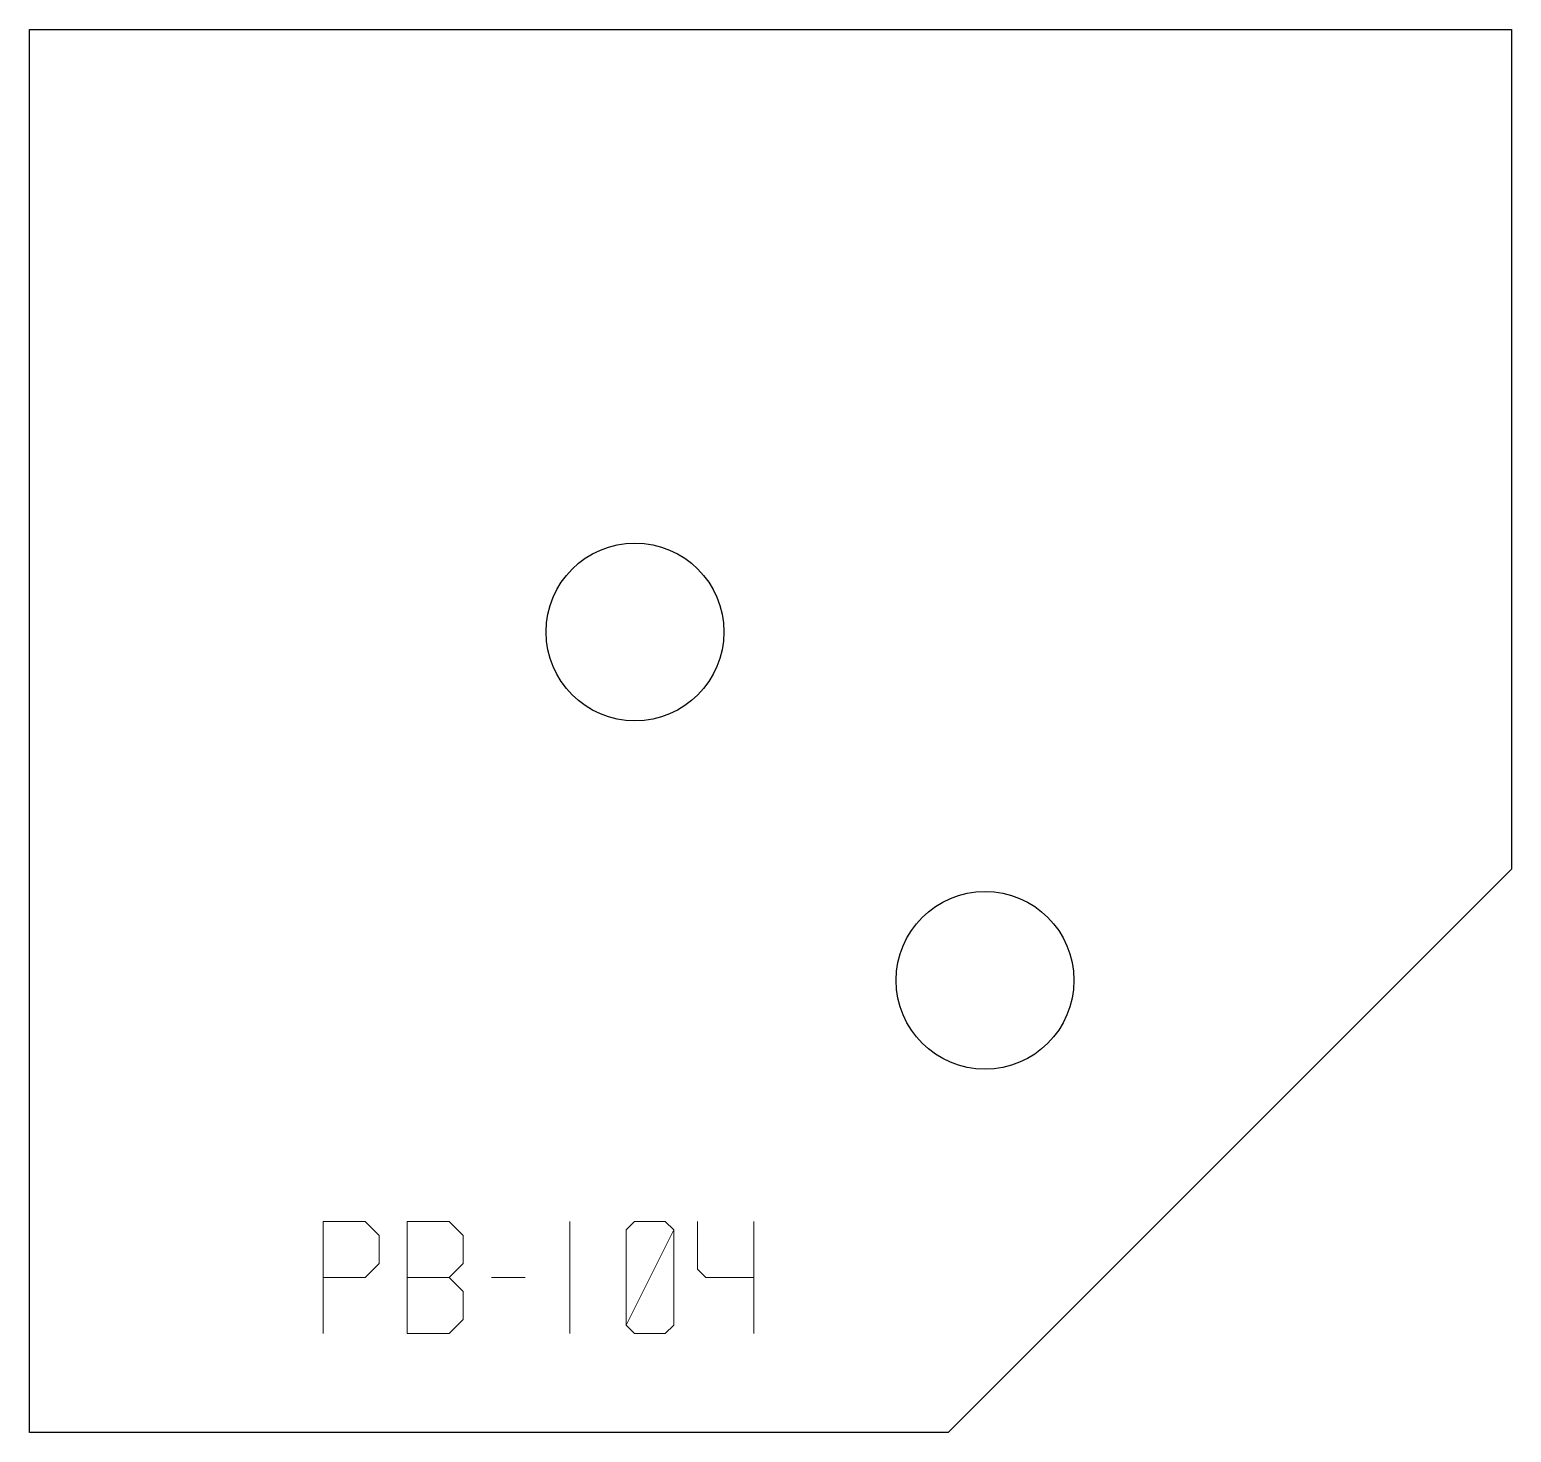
# Model space of a CAD drawing. Header units: metres. Extents: x 0 to 150, y 0 to 142.
import ezdxf

# ---------------------------------------------------------------- set-up
doc = ezdxf.new("R2010")
doc.units = ezdxf.units.M
doc.layers.get('0').update_dxf_attribs({"true_color": 0xffffff})
doc.layers.add('MARK', color=7, linetype='ByLayer', lineweight=5)

msp = doc.modelspace()

# ---------------------------------------------------------------- linework, layer by layer
at = {"color": 1, "true_color": 0xff0000}
for p, q in [((0, 0), (0, 142)), ((0, 142), (150, 142)), ((150, 142), (150, 57)), ((150, 57), (93, 0)), ((93, 0), (0, 0))]:
    msp.add_line(p, q, dxfattribs=at)
for centre in [(61.28, 81.03), (96.72, 45.76)]:
    msp.add_circle(centre, 9, dxfattribs=at)
at = {"layer": 'MARK'}
for p, q in [((29.703, 10), (29.703, 21.36)), ((29.703, 21.36), (33.963, 21.36)), ((33.963, 21.36), (35.383, 19.94)), ((38.223, 10), (38.223, 21.36)), ((38.223, 21.36), (42.483, 21.36)), ((42.483, 21.36), (43.903, 19.94)), ((54.695, 10), (54.695, 21.36)), ((60.375, 20.508), (61.227, 21.36)), ((61.227, 21.36), (64.351, 21.36)), ((64.351, 21.36), (65.203, 20.508)), ((67.617, 21.36), (67.617, 16.532)), ((73.297, 21.36), (73.297, 10)), ((35.383, 19.94), (35.383, 17.1)), ((43.903, 19.94), (43.903, 17.1)), ((60.375, 10.852), (60.375, 20.508)), ((60.375, 10.852), (65.203, 20.508)), ((65.203, 20.508), (65.203, 10.852)), ((35.383, 17.1), (33.963, 15.68)), ((43.903, 17.1), (42.483, 15.68)), ((67.617, 16.532), (68.469, 15.68)), ((33.963, 15.68), (29.703, 15.68)), ((38.223, 15.68), (42.483, 15.68)), ((42.483, 15.68), (43.903, 14.26)), ((46.743, 15.68), (50.151, 15.68)), ((68.469, 15.68), (73.297, 15.68)), ((43.903, 14.26), (43.903, 11.42)), ((43.903, 11.42), (42.483, 10)), ((61.227, 10), (60.375, 10.852)), ((65.203, 10.852), (64.351, 10)), ((42.483, 10), (38.223, 10)), ((64.351, 10), (61.227, 10))]:
    msp.add_line(p, q, dxfattribs=at)

doc.saveas('drawing.dxf')
